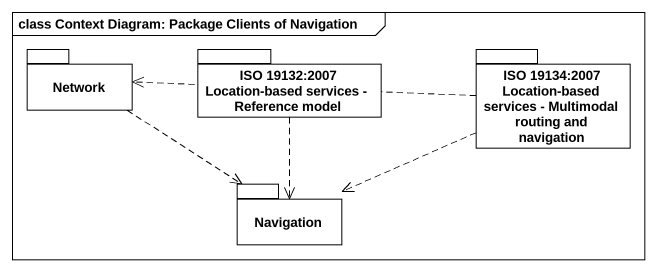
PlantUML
@startuml
mainframe class Context Diagram: Package Clients of Navigation
package "Network" as Network_ {
}
package "ISO 19132:2007 Location-based services - Reference model" as ISO_19132_2007_Location {
}
package "ISO 19134:2007 Location-based services - Multimodal routing and navigation" as ISO_19134_2007_Location {
}
package Navigation {
}
Network_ ..> Navigation
ISO_19132_2007_Location ..> Navigation
ISO_19134_2007_Location .left.> Network_
ISO_19134_2007_Location .left.> Navigation
@enduml
